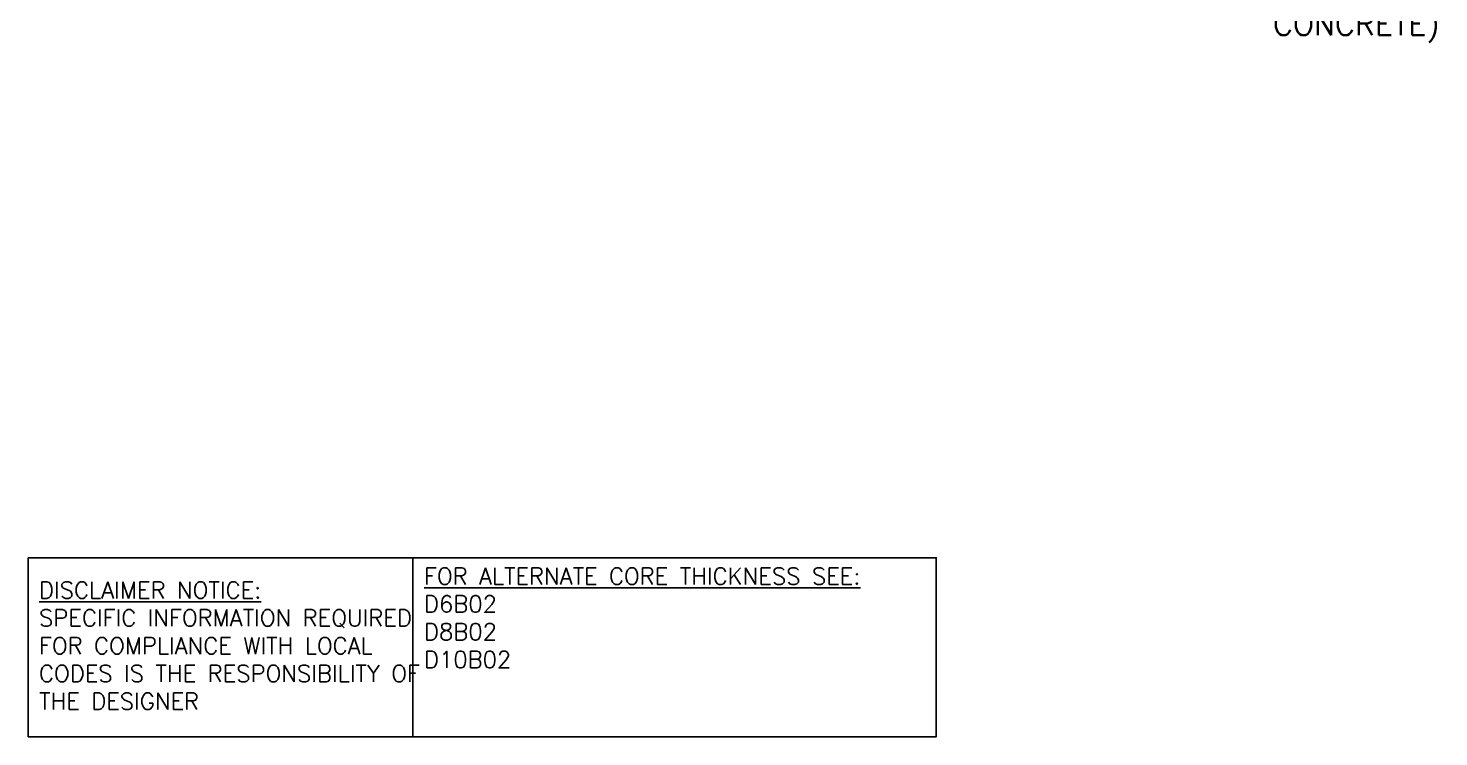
# Model space of a CAD drawing. Header units: inches. Extents: x 170.2 to 228.3, y 104.8 to 175.9.
# Drawn here: x 180.68 to 228.28, y 104.79 to 128.7 of the extents above; entities that cross this region are included whole.
import ezdxf

# ---------------------------------------------------------------- set-up
doc = ezdxf.new("R2010")
doc.units = ezdxf.units.IN
doc.header["$LTSCALE"] = 0.5
doc.header["$MEASUREMENT"] = 0
doc.layers.add('TEXT', color=4, linetype='Continuous')
doc.styles.add('ROMANS', font='romans.shx', dxfattribs={"height": 0.75})
doc.styles.get("Standard").update_dxf_attribs({"font": 'romans.shx', "height": 0.75})

msp = doc.modelspace()

# ---------------------------------------------------------------- linework, layer by layer
at = {"layer": 'TEXT'}
msp.add_lwpolyline([(180.677, 110.833), (193.66, 110.833), (193.66, 104.795), (180.677, 104.795)], close=True, dxfattribs=at)
msp.add_lwpolyline([(193.66, 110.833), (211.321, 110.833), (211.321, 104.795), (193.66, 104.795)], dxfattribs=at)

# ---------------------------------------------------------------- texts
at = {"layer": 'TEXT', "insert": (228.313, 133.713), "char_height": 0.75, "width": 19.5775, "attachment_point": 6, "style": 'ROMANS'}
msp.add_mtext('CEILING FINISH AS PER STEEL JOIST MANUFACTURERS SPECIFICATION (NOTE: WHERE GYPSUM BOARD IS REQUIRED TO COMPLETE FIRE RATED ASSEMBLY, EPS FOAM KERF CUT TO ENABLE CEILING FINISH TO PROVIDE THERMAL BARRIER CONTACT TO CONCRETE)', dxfattribs=at)
at = {"layer": 'TEXT', "char_height": 0.5625, "attachment_point": 4}
for s, insert, width in [('{\\LFOR ALTERNATE CORE THICKNESS SEE:\\P}D6B02\\PD8B02\\PD10B02', (194.036, 108.807), 23.33295), ('{\\LDISCLAIMER NOTICE:}\\PSPECIFIC INFORMATION REQUIRED FOR COMPLIANCE WITH LOCAL CODES IS THE RESPONSIBILITY OF THE DESIGNER', (181.044, 107.867), 14.00235)]:
    msp.add_mtext(s, dxfattribs=dict(at, insert=insert, width=width))

doc.saveas('drawing.dxf')
